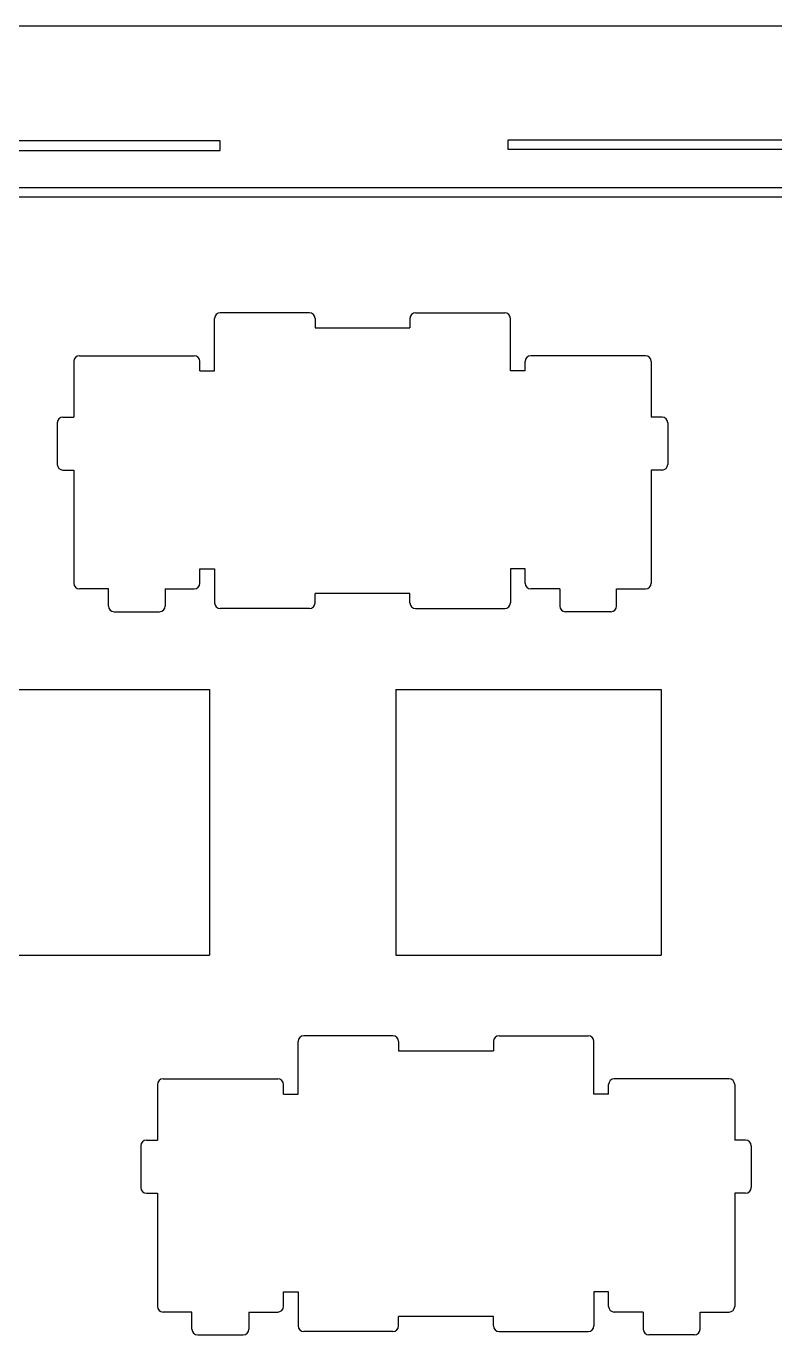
# Model space of a CAD drawing. Extents: x 7 to 394, y -192 to -46.
# Drawn here: x 309 to 348.5, y -122.4 to -53.4 of the extents above; entities that cross this region are included whole.
import ezdxf

# ---------------------------------------------------------------- set-up
doc = ezdxf.new("R2010")
doc.units = 0
doc.layers.add('Pcb_9d55', color=7, linetype='CONTINUOUS')

msp = doc.modelspace()

# ---------------------------------------------------------------- linework, layer by layer
at = {"layer": 'Pcb_9d55'}
for p, q in [((388.637, -53.3832), (266.466, -53.3806)), ((388.637, -53.3832, -1.6), (266.466, -53.3806, -1.6)), ((388.637, -53.3832), (266.466, -53.3806)), ((388.637, -53.3832, -1.6), (266.466, -53.3806, -1.6)), ((319.255, -59.4335), (282.755, -59.4335)), ((319.255, -59.4335, -1.6), (282.755, -59.4335, -1.6)), ((319.255, -59.4335), (282.755, -59.4335)), ((319.255, -59.4335, -1.6), (282.755, -59.4335, -1.6)), ((282.976, -59.9313), (319.255, -59.9338)), ((282.976, -59.9313, -1.6), (319.255, -59.9338, -1.6)), ((282.976, -59.9313), (319.255, -59.9338)), ((282.976, -59.9313, -1.6), (319.255, -59.9338, -1.6)), ((319.255, -59.4335), (319.255, -59.4335, -1.6)), ((319.255, -59.9338), (319.255, -59.4335)), ((319.255, -59.9338, -1.6), (319.255, -59.4335, -1.6)), ((319.255, -59.4335), (319.255, -59.4335, -1.6)), ((319.255, -59.9338), (319.255, -59.4335)), ((319.255, -59.9338, -1.6), (319.255, -59.4335, -1.6)), ((319.255, -59.9338), (319.255, -59.9338, -1.6)), ((319.255, -59.9338), (319.255, -59.9338, -1.6)), ((334.432, -59.3827), (334.432, -59.3827, -1.6)), ((334.432, -59.3827), (370.931, -59.3827)), ((334.432, -59.3827, -1.6), (370.931, -59.3827, -1.6)), ((334.432, -59.3827), (334.432, -59.3827, -1.6)), ((334.432, -59.883), (334.432, -59.3827)), ((334.432, -59.883, -1.6), (334.432, -59.3827, -1.6)), ((334.432, -59.3827), (370.931, -59.3827)), ((334.432, -59.883), (334.432, -59.3827)), ((334.432, -59.3827, -1.6), (370.931, -59.3827, -1.6)), ((334.432, -59.883, -1.6), (334.432, -59.3827, -1.6)), ((334.432, -59.883), (334.432, -59.883, -1.6)), ((370.721, -59.883), (334.432, -59.883)), ((370.721, -59.883, -1.6), (334.432, -59.883, -1.6)), ((334.432, -59.883), (334.432, -59.883, -1.6)), ((370.721, -59.883), (334.432, -59.883)), ((370.721, -59.883, -1.6), (334.432, -59.883, -1.6)), ((289.563, -61.8846), (363.992, -61.8846)), ((289.563, -61.8846, -1.6), (363.992, -61.8846, -1.6)), ((289.563, -61.8846), (363.992, -61.8846)), ((289.563, -61.8846, -1.6), (363.992, -61.8846, -1.6)), ((289.563, -62.3849), (363.992, -62.3849)), ((289.563, -62.3849, -1.6), (363.992, -62.3849, -1.6)), ((289.563, -62.3849), (363.992, -62.3849)), ((289.563, -62.3849, -1.6), (363.992, -62.3849, -1.6)), ((318.953, -68.794), (318.953, -68.794, -1.6)), ((318.953, -68.794), (318.953, -68.794, -1.6)), ((318.953, -70.594), (318.953, -68.794)), ((318.953, -70.594, -1.6), (318.953, -68.794, -1.6)), ((318.953, -70.594), (318.953, -68.794)), ((318.953, -70.594, -1.6), (318.953, -68.794, -1.6)), ((319.253, -68.494), (319.253, -68.494, -1.6)), ((321.053, -68.494), (319.253, -68.494)), ((321.053, -68.494, -1.6), (319.253, -68.494, -1.6)), ((319.253, -68.494), (319.253, -68.494, -1.6)), ((321.053, -68.494), (319.253, -68.494)), ((321.053, -68.494, -1.6), (319.253, -68.494, -1.6)), ((321.053, -68.494), (321.053, -68.494, -1.6)), ((323.953, -68.494), (321.053, -68.494)), ((323.953, -68.494, -1.6), (321.053, -68.494, -1.6)), ((321.053, -68.494), (321.053, -68.494, -1.6)), ((323.953, -68.494), (321.053, -68.494)), ((323.953, -68.494, -1.6), (321.053, -68.494, -1.6)), ((323.953, -68.494), (323.953, -68.494, -1.6)), ((323.953, -68.494), (323.953, -68.494, -1.6)), ((324.253, -68.794), (324.253, -68.794, -1.6)), ((324.253, -68.794), (324.253, -69.294)), ((324.253, -68.794, -1.6), (324.253, -69.294, -1.6)), ((324.253, -68.794), (324.253, -68.794, -1.6)), ((324.253, -68.794), (324.253, -69.294)), ((324.253, -68.794, -1.6), (324.253, -69.294, -1.6)), ((329.253, -68.794), (329.253, -68.794, -1.6)), ((329.253, -68.794), (329.253, -68.794, -1.6)), ((329.253, -68.794), (329.253, -69.294)), ((329.253, -68.794, -1.6), (329.253, -69.294, -1.6)), ((329.253, -68.794), (329.253, -69.294)), ((329.253, -68.794, -1.6), (329.253, -69.294, -1.6)), ((329.553, -68.494), (329.553, -68.494, -1.6)), ((329.553, -68.494), (332.453, -68.494)), ((329.553, -68.494, -1.6), (332.453, -68.494, -1.6)), ((329.553, -68.494), (329.553, -68.494, -1.6)), ((329.553, -68.494), (332.453, -68.494)), ((329.553, -68.494, -1.6), (332.453, -68.494, -1.6)), ((332.453, -68.494), (332.453, -68.494, -1.6)), ((332.453, -68.494), (332.453, -68.494, -1.6)), ((332.453, -68.494), (334.253, -68.494)), ((332.453, -68.494, -1.6), (334.253, -68.494, -1.6)), ((332.453, -68.494), (334.253, -68.494)), ((332.453, -68.494, -1.6), (334.253, -68.494, -1.6)), ((334.253, -68.494), (334.253, -68.494, -1.6)), ((334.253, -68.494), (334.253, -68.494, -1.6)), ((334.553, -68.794), (334.553, -68.794, -1.6)), ((334.553, -68.794), (334.553, -68.794, -1.6)), ((334.553, -70.594), (334.553, -68.794)), ((334.553, -70.594, -1.6), (334.553, -68.794, -1.6)), ((334.553, -70.594), (334.553, -68.794)), ((334.553, -70.594, -1.6), (334.553, -68.794, -1.6)), ((324.253, -69.294), (324.253, -69.294, -1.6)), ((324.253, -69.294), (329.253, -69.294)), ((324.253, -69.294, -1.6), (329.253, -69.294, -1.6)), ((324.253, -69.294), (324.253, -69.294, -1.6)), ((324.253, -69.294), (329.253, -69.294)), ((324.253, -69.294, -1.6), (329.253, -69.294, -1.6)), ((329.253, -69.294), (329.253, -69.294, -1.6)), ((329.253, -69.294), (329.253, -69.294, -1.6)), ((311.528, -71.064), (311.528, -71.064, -1.6)), ((311.528, -71.064), (311.528, -71.064, -1.6)), ((311.528, -71.064), (311.528, -73.994)), ((311.528, -71.064, -1.6), (311.528, -73.994, -1.6)), ((311.528, -71.064), (311.528, -73.994)), ((311.528, -71.064, -1.6), (311.528, -73.994, -1.6)), ((311.828, -70.764), (311.828, -70.764, -1.6)), ((311.828, -70.764), (317.878, -70.764)), ((311.828, -70.764, -1.6), (317.878, -70.764, -1.6)), ((311.828, -70.764), (311.828, -70.764, -1.6)), ((311.828, -70.764), (317.878, -70.764)), ((311.828, -70.764, -1.6), (317.878, -70.764, -1.6)), ((317.878, -70.764), (317.878, -70.764, -1.6)), ((317.878, -70.764), (317.878, -70.764, -1.6)), ((318.178, -71.064), (318.178, -71.064, -1.6)), ((318.178, -71.564), (318.178, -71.064)), ((318.178, -71.564, -1.6), (318.178, -71.064, -1.6)), ((318.178, -71.064), (318.178, -71.064, -1.6)), ((318.178, -71.564), (318.178, -71.064)), ((318.178, -71.564, -1.6), (318.178, -71.064, -1.6)), ((318.953, -70.594), (318.953, -70.594, -1.6)), ((318.953, -70.594), (318.953, -70.594, -1.6)), ((318.953, -71.564), (318.953, -70.594)), ((318.953, -71.564, -1.6), (318.953, -70.594, -1.6)), ((318.953, -71.564), (318.953, -70.594)), ((318.953, -71.564, -1.6), (318.953, -70.594, -1.6)), ((334.553, -70.594), (334.553, -70.594, -1.6)), ((334.553, -70.594), (334.553, -70.594, -1.6)), ((334.553, -71.564), (334.553, -70.594)), ((334.553, -71.564, -1.6), (334.553, -70.594, -1.6)), ((334.553, -71.564), (334.553, -70.594)), ((334.553, -71.564, -1.6), (334.553, -70.594, -1.6)), ((335.328, -71.064), (335.328, -71.064, -1.6)), ((335.328, -71.564), (335.328, -71.064)), ((335.328, -71.564, -1.6), (335.328, -71.064, -1.6)), ((335.328, -71.064), (335.328, -71.064, -1.6)), ((335.328, -71.564), (335.328, -71.064)), ((335.328, -71.564, -1.6), (335.328, -71.064, -1.6)), ((335.628, -70.764), (335.628, -70.764, -1.6)), ((335.628, -70.764), (335.628, -70.764, -1.6)), ((341.678, -70.764), (335.628, -70.764)), ((341.678, -70.764, -1.6), (335.628, -70.764, -1.6)), ((341.678, -70.764), (335.628, -70.764)), ((341.678, -70.764, -1.6), (335.628, -70.764, -1.6)), ((341.678, -70.764), (341.678, -70.764, -1.6)), ((341.678, -70.764), (341.678, -70.764, -1.6)), ((341.978, -71.064), (341.978, -71.064, -1.6)), ((341.978, -71.064), (341.978, -71.064, -1.6)), ((341.978, -71.064), (341.978, -73.994)), ((341.978, -71.064, -1.6), (341.978, -73.994, -1.6)), ((341.978, -71.064), (341.978, -73.994)), ((341.978, -71.064, -1.6), (341.978, -73.994, -1.6)), ((318.178, -71.564), (318.178, -71.564, -1.6)), ((318.178, -71.564), (318.953, -71.564)), ((318.178, -71.564, -1.6), (318.953, -71.564, -1.6)), ((318.178, -71.564), (318.178, -71.564, -1.6)), ((318.178, -71.564), (318.953, -71.564)), ((318.178, -71.564, -1.6), (318.953, -71.564, -1.6)), ((318.953, -71.564), (318.953, -71.564, -1.6)), ((318.953, -71.564), (318.953, -71.564, -1.6)), ((334.553, -71.564), (334.553, -71.564, -1.6)), ((334.553, -71.564), (334.553, -71.564, -1.6)), ((335.328, -71.564), (334.553, -71.564)), ((335.328, -71.564, -1.6), (334.553, -71.564, -1.6)), ((335.328, -71.564), (334.553, -71.564)), ((335.328, -71.564, -1.6), (334.553, -71.564, -1.6)), ((335.328, -71.564), (335.328, -71.564, -1.6)), ((335.328, -71.564), (335.328, -71.564, -1.6)), ((310.653, -74.294), (310.653, -74.294, -1.6)), ((310.653, -74.294), (310.653, -74.294, -1.6)), ((310.653, -74.294), (310.653, -76.494)), ((310.653, -74.294, -1.6), (310.653, -76.494, -1.6)), ((310.653, -74.294), (310.653, -76.494)), ((310.653, -74.294, -1.6), (310.653, -76.494, -1.6)), ((310.953, -73.994), (310.953, -73.994, -1.6)), ((310.953, -73.994), (311.528, -73.994)), ((310.953, -73.994, -1.6), (311.528, -73.994, -1.6)), ((310.953, -73.994), (310.953, -73.994, -1.6)), ((310.953, -73.994), (311.528, -73.994)), ((310.953, -73.994, -1.6), (311.528, -73.994, -1.6)), ((311.528, -73.994), (311.528, -73.994, -1.6)), ((311.528, -73.994), (311.528, -73.994, -1.6)), ((341.978, -73.994), (341.978, -73.994, -1.6)), ((341.978, -73.994), (341.978, -73.994, -1.6)), ((342.553, -73.994), (341.978, -73.994)), ((342.553, -73.994, -1.6), (341.978, -73.994, -1.6)), ((342.553, -73.994), (341.978, -73.994)), ((342.553, -73.994, -1.6), (341.978, -73.994, -1.6)), ((342.553, -73.994), (342.553, -73.994, -1.6)), ((342.553, -73.994), (342.553, -73.994, -1.6)), ((342.853, -74.294), (342.853, -74.294, -1.6)), ((342.853, -74.294), (342.853, -74.294, -1.6)), ((342.853, -74.294), (342.853, -76.494)), ((342.853, -74.294, -1.6), (342.853, -76.494, -1.6)), ((342.853, -74.294), (342.853, -76.494)), ((342.853, -74.294, -1.6), (342.853, -76.494, -1.6)), ((310.653, -76.494), (310.653, -76.494, -1.6)), ((310.653, -76.494), (310.653, -76.494, -1.6)), ((342.853, -76.494), (342.853, -76.494, -1.6)), ((342.853, -76.494), (342.853, -76.494, -1.6)), ((310.953, -76.794), (310.953, -76.794, -1.6)), ((310.953, -76.794), (310.953, -76.794, -1.6)), ((310.953, -76.794), (311.528, -76.794)), ((310.953, -76.794, -1.6), (311.528, -76.794, -1.6)), ((310.953, -76.794), (311.528, -76.794)), ((310.953, -76.794, -1.6), (311.528, -76.794, -1.6)), ((311.528, -76.794), (311.528, -76.794, -1.6)), ((311.528, -76.794), (311.528, -76.794, -1.6)), ((311.528, -76.794), (311.528, -82.764)), ((311.528, -76.794, -1.6), (311.528, -82.764, -1.6)), ((311.528, -76.794), (311.528, -82.764)), ((311.528, -76.794, -1.6), (311.528, -82.764, -1.6)), ((341.978, -76.794), (341.978, -76.794, -1.6)), ((342.553, -76.794), (341.978, -76.794)), ((342.553, -76.794, -1.6), (341.978, -76.794, -1.6)), ((341.978, -76.794), (341.978, -76.794, -1.6)), ((341.978, -76.794), (341.978, -82.764)), ((341.978, -76.794, -1.6), (341.978, -82.764, -1.6)), ((342.553, -76.794), (341.978, -76.794)), ((341.978, -76.794), (341.978, -82.764)), ((342.553, -76.794, -1.6), (341.978, -76.794, -1.6)), ((341.978, -76.794, -1.6), (341.978, -82.764, -1.6)), ((342.553, -76.794), (342.553, -76.794, -1.6)), ((342.553, -76.794), (342.553, -76.794, -1.6)), ((318.178, -81.994), (318.178, -81.994, -1.6)), ((318.178, -82.764), (318.178, -81.994)), ((318.178, -82.764, -1.6), (318.178, -81.994, -1.6)), ((318.178, -81.994), (318.178, -81.994, -1.6)), ((318.178, -81.994), (318.953, -81.994)), ((318.178, -81.994, -1.6), (318.953, -81.994, -1.6)), ((318.178, -82.764), (318.178, -81.994)), ((318.178, -81.994), (318.953, -81.994)), ((318.178, -82.764, -1.6), (318.178, -81.994, -1.6)), ((318.178, -81.994, -1.6), (318.953, -81.994, -1.6)), ((318.953, -81.994), (318.953, -81.994, -1.6)), ((318.953, -81.994), (318.953, -81.994, -1.6)), ((318.953, -81.994), (318.953, -83.794)), ((318.953, -81.994, -1.6), (318.953, -83.794, -1.6)), ((318.953, -81.994), (318.953, -83.794)), ((318.953, -81.994, -1.6), (318.953, -83.794, -1.6)), ((334.553, -81.994), (334.553, -81.994, -1.6)), ((335.328, -81.994), (334.553, -81.994)), ((335.328, -81.994, -1.6), (334.553, -81.994, -1.6)), ((334.553, -81.994), (334.553, -81.994, -1.6)), ((334.553, -81.994), (334.553, -83.794)), ((334.553, -81.994, -1.6), (334.553, -83.794, -1.6)), ((335.328, -81.994), (334.553, -81.994)), ((334.553, -81.994), (334.553, -83.794)), ((335.328, -81.994, -1.6), (334.553, -81.994, -1.6)), ((334.553, -81.994, -1.6), (334.553, -83.794, -1.6)), ((335.328, -81.994), (335.328, -81.994, -1.6)), ((335.328, -82.764), (335.328, -81.994)), ((335.328, -82.764, -1.6), (335.328, -81.994, -1.6)), ((335.328, -81.994), (335.328, -81.994, -1.6)), ((335.328, -82.764), (335.328, -81.994)), ((335.328, -82.764, -1.6), (335.328, -81.994, -1.6)), ((311.528, -82.764), (311.528, -82.764, -1.6)), ((311.528, -82.764), (311.528, -82.764, -1.6)), ((318.178, -82.764), (318.178, -82.764, -1.6)), ((318.178, -82.764), (318.178, -82.764, -1.6)), ((335.328, -82.764), (335.328, -82.764, -1.6)), ((335.328, -82.764), (335.328, -82.764, -1.6)), ((341.978, -82.764), (341.978, -82.764, -1.6)), ((341.978, -82.764), (341.978, -82.764, -1.6)), ((311.828, -83.064), (311.828, -83.064, -1.6)), ((311.828, -83.064), (311.828, -83.064, -1.6)), ((313.353, -83.064), (311.828, -83.064)), ((313.353, -83.064, -1.6), (311.828, -83.064, -1.6)), ((313.353, -83.064), (311.828, -83.064)), ((313.353, -83.064, -1.6), (311.828, -83.064, -1.6)), ((313.353, -83.064), (313.353, -83.064, -1.6)), ((313.353, -83.064), (313.353, -83.064, -1.6)), ((313.353, -83.964), (313.353, -83.064)), ((313.353, -83.964, -1.6), (313.353, -83.064, -1.6)), ((313.353, -83.964), (313.353, -83.064)), ((313.353, -83.964, -1.6), (313.353, -83.064, -1.6)), ((316.353, -83.064), (316.353, -83.064, -1.6)), ((316.353, -83.064), (316.353, -83.964)), ((316.353, -83.064, -1.6), (316.353, -83.964, -1.6)), ((316.353, -83.064), (316.353, -83.064, -1.6)), ((316.353, -83.064), (317.878, -83.064)), ((316.353, -83.064, -1.6), (317.878, -83.064, -1.6)), ((316.353, -83.064), (316.353, -83.964)), ((316.353, -83.064), (317.878, -83.064)), ((316.353, -83.064, -1.6), (316.353, -83.964, -1.6)), ((316.353, -83.064, -1.6), (317.878, -83.064, -1.6)), ((317.878, -83.064), (317.878, -83.064, -1.6)), ((317.878, -83.064), (317.878, -83.064, -1.6)), ((324.253, -83.294), (324.253, -83.294, -1.6)), ((329.253, -83.294), (324.253, -83.294)), ((329.253, -83.294, -1.6), (324.253, -83.294, -1.6)), ((324.253, -83.294), (324.253, -83.294, -1.6)), ((324.253, -83.794), (324.253, -83.294)), ((324.253, -83.794, -1.6), (324.253, -83.294, -1.6)), ((329.253, -83.294), (324.253, -83.294)), ((324.253, -83.794), (324.253, -83.294)), ((329.253, -83.294, -1.6), (324.253, -83.294, -1.6)), ((324.253, -83.794, -1.6), (324.253, -83.294, -1.6)), ((329.253, -83.294), (329.253, -83.294, -1.6)), ((329.253, -83.794), (329.253, -83.294)), ((329.253, -83.794, -1.6), (329.253, -83.294, -1.6)), ((329.253, -83.294), (329.253, -83.294, -1.6)), ((329.253, -83.794), (329.253, -83.294)), ((329.253, -83.794, -1.6), (329.253, -83.294, -1.6)), ((335.628, -83.064), (335.628, -83.064, -1.6)), ((337.153, -83.064), (335.628, -83.064)), ((337.153, -83.064, -1.6), (335.628, -83.064, -1.6)), ((335.628, -83.064), (335.628, -83.064, -1.6)), ((337.153, -83.064), (335.628, -83.064)), ((337.153, -83.064, -1.6), (335.628, -83.064, -1.6)), ((337.153, -83.064), (337.153, -83.064, -1.6)), ((337.153, -83.064), (337.153, -83.964)), ((337.153, -83.064, -1.6), (337.153, -83.964, -1.6)), ((337.153, -83.064), (337.153, -83.064, -1.6)), ((337.153, -83.064), (337.153, -83.964)), ((337.153, -83.064, -1.6), (337.153, -83.964, -1.6)), ((340.153, -83.064), (340.153, -83.064, -1.6)), ((340.153, -83.064), (341.678, -83.064)), ((340.153, -83.064, -1.6), (341.678, -83.064, -1.6)), ((340.153, -83.064), (340.153, -83.064, -1.6)), ((340.153, -83.964), (340.153, -83.064)), ((340.153, -83.964, -1.6), (340.153, -83.064, -1.6)), ((340.153, -83.064), (341.678, -83.064)), ((340.153, -83.964), (340.153, -83.064)), ((340.153, -83.064, -1.6), (341.678, -83.064, -1.6)), ((340.153, -83.964, -1.6), (340.153, -83.064, -1.6)), ((341.678, -83.064), (341.678, -83.064, -1.6)), ((341.678, -83.064), (341.678, -83.064, -1.6)), ((313.353, -83.964), (313.353, -83.964, -1.6)), ((313.353, -83.964), (313.353, -83.964, -1.6)), ((316.353, -83.964), (316.353, -83.964, -1.6)), ((316.353, -83.964), (316.353, -83.964, -1.6)), ((318.953, -83.794), (318.953, -83.794, -1.6)), ((318.953, -83.794), (318.953, -83.794, -1.6)), ((319.253, -84.094), (319.253, -84.094, -1.6)), ((319.253, -84.094), (319.253, -84.094, -1.6)), ((321.053, -84.094), (319.253, -84.094)), ((321.053, -84.094, -1.6), (319.253, -84.094, -1.6)), ((321.053, -84.094), (319.253, -84.094)), ((321.053, -84.094, -1.6), (319.253, -84.094, -1.6)), ((321.053, -84.094), (321.053, -84.094, -1.6)), ((321.053, -84.094), (321.053, -84.094, -1.6)), ((323.953, -84.094), (321.053, -84.094)), ((323.953, -84.094, -1.6), (321.053, -84.094, -1.6)), ((323.953, -84.094), (321.053, -84.094)), ((323.953, -84.094, -1.6), (321.053, -84.094, -1.6)), ((323.953, -84.094), (323.953, -84.094, -1.6)), ((323.953, -84.094), (323.953, -84.094, -1.6)), ((324.253, -83.794), (324.253, -83.794, -1.6)), ((324.253, -83.794), (324.253, -83.794, -1.6)), ((329.253, -83.794), (329.253, -83.794, -1.6)), ((329.253, -83.794), (329.253, -83.794, -1.6)), ((329.553, -84.094), (329.553, -84.094, -1.6)), ((329.553, -84.094), (332.453, -84.094)), ((329.553, -84.094, -1.6), (332.453, -84.094, -1.6)), ((329.553, -84.094), (329.553, -84.094, -1.6)), ((329.553, -84.094), (332.453, -84.094)), ((329.553, -84.094, -1.6), (332.453, -84.094, -1.6)), ((332.453, -84.094), (332.453, -84.094, -1.6)), ((332.453, -84.094), (334.253, -84.094)), ((332.453, -84.094, -1.6), (334.253, -84.094, -1.6)), ((332.453, -84.094), (332.453, -84.094, -1.6)), ((332.453, -84.094), (334.253, -84.094)), ((332.453, -84.094, -1.6), (334.253, -84.094, -1.6)), ((334.253, -84.094), (334.253, -84.094, -1.6)), ((334.253, -84.094), (334.253, -84.094, -1.6)), ((334.553, -83.794), (334.553, -83.794, -1.6)), ((334.553, -83.794), (334.553, -83.794, -1.6)), ((337.153, -83.964), (337.153, -83.964, -1.6)), ((337.153, -83.964), (337.153, -83.964, -1.6)), ((340.153, -83.964), (340.153, -83.964, -1.6)), ((340.153, -83.964), (340.153, -83.964, -1.6)), ((313.653, -84.264), (313.653, -84.264, -1.6)), ((313.653, -84.264), (313.653, -84.264, -1.6)), ((313.653, -84.264), (316.053, -84.264)), ((313.653, -84.264, -1.6), (316.053, -84.264, -1.6)), ((313.653, -84.264), (316.053, -84.264)), ((313.653, -84.264, -1.6), (316.053, -84.264, -1.6)), ((316.053, -84.264), (316.053, -84.264, -1.6)), ((316.053, -84.264), (316.053, -84.264, -1.6)), ((337.453, -84.264), (337.453, -84.264, -1.6)), ((339.853, -84.264), (337.453, -84.264)), ((339.853, -84.264, -1.6), (337.453, -84.264, -1.6)), ((337.453, -84.264), (337.453, -84.264, -1.6)), ((339.853, -84.264), (337.453, -84.264)), ((339.853, -84.264, -1.6), (337.453, -84.264, -1.6)), ((339.853, -84.264), (339.853, -84.264, -1.6)), ((339.853, -84.264), (339.853, -84.264, -1.6)), ((304.676, -88.3691), (318.676, -88.3691)), ((304.676, -88.3691, -1.6), (318.676, -88.3691, -1.6)), ((304.676, -88.3691), (318.676, -88.3691)), ((304.676, -88.3691, -1.6), (318.676, -88.3691, -1.6)), ((318.676, -88.3691), (318.676, -88.3691, -1.6)), ((318.676, -88.3691), (318.676, -88.3691, -1.6)), ((318.676, -88.3691), (318.676, -102.37)), ((318.676, -88.3691, -1.6), (318.676, -102.37, -1.6)), ((318.676, -88.3691), (318.676, -102.37)), ((318.676, -88.3691, -1.6), (318.676, -102.37, -1.6)), ((328.513, -88.3691), (328.513, -88.3691, -1.6)), ((328.513, -88.3691), (342.514, -88.3691)), ((328.513, -88.3691, -1.6), (342.514, -88.3691, -1.6)), ((328.513, -88.3691), (328.513, -88.3691, -1.6)), ((328.513, -88.3691), (328.513, -102.37)), ((328.513, -88.3691, -1.6), (328.513, -102.37, -1.6)), ((328.513, -88.3691), (342.514, -88.3691)), ((328.513, -88.3691), (328.513, -102.37)), ((328.513, -88.3691, -1.6), (342.514, -88.3691, -1.6)), ((328.513, -88.3691, -1.6), (328.513, -102.37, -1.6)), ((342.514, -88.3691), (342.514, -88.3691, -1.6)), ((342.514, -88.3691), (342.514, -88.3691, -1.6)), ((342.514, -88.3691), (342.514, -102.37)), ((342.514, -88.3691, -1.6), (342.514, -102.37, -1.6)), ((342.514, -88.3691), (342.514, -102.37)), ((342.514, -88.3691, -1.6), (342.514, -102.37, -1.6)), ((304.676, -102.37), (318.676, -102.37)), ((304.676, -102.37, -1.6), (318.676, -102.37, -1.6)), ((304.676, -102.37), (318.676, -102.37)), ((304.676, -102.37, -1.6), (318.676, -102.37, -1.6)), ((318.676, -102.37), (318.676, -102.37, -1.6)), ((318.676, -102.37), (318.676, -102.37, -1.6)), ((328.513, -102.37), (328.513, -102.37, -1.6)), ((328.513, -102.37), (328.513, -102.37, -1.6)), ((328.513, -102.37), (342.514, -102.37)), ((328.513, -102.37, -1.6), (342.514, -102.37, -1.6)), ((328.513, -102.37), (342.514, -102.37)), ((328.513, -102.37, -1.6), (342.514, -102.37, -1.6)), ((342.514, -102.37), (342.514, -102.37, -1.6)), ((342.514, -102.37), (342.514, -102.37, -1.6)), ((323.36, -106.932), (323.36, -106.932, -1.6)), ((323.36, -106.932), (323.36, -106.932, -1.6)), ((323.36, -108.732), (323.36, -106.932)), ((323.36, -108.732, -1.6), (323.36, -106.932, -1.6)), ((323.36, -108.732), (323.36, -106.932)), ((323.36, -108.732, -1.6), (323.36, -106.932, -1.6)), ((323.66, -106.632), (323.66, -106.632, -1.6)), ((325.46, -106.632), (323.66, -106.632)), ((325.46, -106.632, -1.6), (323.66, -106.632, -1.6)), ((323.66, -106.632), (323.66, -106.632, -1.6)), ((325.46, -106.632), (323.66, -106.632)), ((325.46, -106.632, -1.6), (323.66, -106.632, -1.6)), ((325.46, -106.632), (325.46, -106.632, -1.6)), ((328.36, -106.632), (325.46, -106.632)), ((328.36, -106.632, -1.6), (325.46, -106.632, -1.6)), ((325.46, -106.632), (325.46, -106.632, -1.6)), ((328.36, -106.632), (325.46, -106.632)), ((328.36, -106.632, -1.6), (325.46, -106.632, -1.6)), ((328.36, -106.632), (328.36, -106.632, -1.6)), ((328.36, -106.632), (328.36, -106.632, -1.6)), ((328.66, -106.932), (328.66, -106.932, -1.6)), ((328.66, -106.932), (328.66, -107.432)), ((328.66, -106.932, -1.6), (328.66, -107.432, -1.6)), ((328.66, -106.932), (328.66, -106.932, -1.6)), ((328.66, -106.932), (328.66, -107.432)), ((328.66, -106.932, -1.6), (328.66, -107.432, -1.6)), ((333.66, -106.932), (333.66, -106.932, -1.6)), ((333.66, -106.932), (333.66, -106.932, -1.6)), ((333.66, -106.932), (333.66, -107.432)), ((333.66, -106.932, -1.6), (333.66, -107.432, -1.6)), ((333.66, -106.932), (333.66, -107.432)), ((333.66, -106.932, -1.6), (333.66, -107.432, -1.6)), ((333.96, -106.632), (333.96, -106.632, -1.6)), ((333.96, -106.632), (336.86, -106.632)), ((333.96, -106.632, -1.6), (336.86, -106.632, -1.6)), ((333.96, -106.632), (333.96, -106.632, -1.6)), ((333.96, -106.632), (336.86, -106.632)), ((333.96, -106.632, -1.6), (336.86, -106.632, -1.6)), ((336.86, -106.632), (336.86, -106.632, -1.6)), ((336.86, -106.632), (336.86, -106.632, -1.6)), ((336.86, -106.632), (338.66, -106.632)), ((336.86, -106.632, -1.6), (338.66, -106.632, -1.6)), ((336.86, -106.632), (338.66, -106.632)), ((336.86, -106.632, -1.6), (338.66, -106.632, -1.6)), ((338.66, -106.632), (338.66, -106.632, -1.6)), ((338.66, -106.632), (338.66, -106.632, -1.6)), ((338.96, -106.932), (338.96, -106.932, -1.6)), ((338.96, -106.932), (338.96, -106.932, -1.6)), ((338.96, -108.732), (338.96, -106.932)), ((338.96, -108.732, -1.6), (338.96, -106.932, -1.6)), ((338.96, -108.732), (338.96, -106.932)), ((338.96, -108.732, -1.6), (338.96, -106.932, -1.6)), ((328.66, -107.432), (328.66, -107.432, -1.6)), ((328.66, -107.432), (333.66, -107.432)), ((328.66, -107.432, -1.6), (333.66, -107.432, -1.6)), ((328.66, -107.432), (328.66, -107.432, -1.6)), ((328.66, -107.432), (333.66, -107.432)), ((328.66, -107.432, -1.6), (333.66, -107.432, -1.6)), ((333.66, -107.432), (333.66, -107.432, -1.6)), ((333.66, -107.432), (333.66, -107.432, -1.6)), ((316.235, -108.902), (316.235, -108.902, -1.6)), ((316.235, -108.902), (322.285, -108.902)), ((316.235, -108.902, -1.6), (322.285, -108.902, -1.6)), ((316.235, -108.902), (316.235, -108.902, -1.6)), ((316.235, -108.902), (322.285, -108.902)), ((316.235, -108.902, -1.6), (322.285, -108.902, -1.6)), ((322.285, -108.902), (322.285, -108.902, -1.6)), ((322.285, -108.902), (322.285, -108.902, -1.6)), ((323.36, -108.732), (323.36, -108.732, -1.6)), ((323.36, -108.732), (323.36, -108.732, -1.6)), ((323.36, -109.702), (323.36, -108.732)), ((323.36, -109.702, -1.6), (323.36, -108.732, -1.6)), ((323.36, -109.702), (323.36, -108.732)), ((323.36, -109.702, -1.6), (323.36, -108.732, -1.6)), ((338.96, -108.732), (338.96, -108.732, -1.6)), ((338.96, -108.732), (338.96, -108.732, -1.6)), ((338.96, -109.702), (338.96, -108.732)), ((338.96, -109.702, -1.6), (338.96, -108.732, -1.6)), ((338.96, -109.702), (338.96, -108.732)), ((338.96, -109.702, -1.6), (338.96, -108.732, -1.6)), ((340.035, -108.902), (340.035, -108.902, -1.6)), ((340.035, -108.902), (340.035, -108.902, -1.6)), ((346.085, -108.902), (340.035, -108.902)), ((346.085, -108.902, -1.6), (340.035, -108.902, -1.6)), ((346.085, -108.902), (340.035, -108.902)), ((346.085, -108.902, -1.6), (340.035, -108.902, -1.6)), ((346.085, -108.902), (346.085, -108.902, -1.6)), ((346.085, -108.902), (346.085, -108.902, -1.6)), ((315.935, -109.202), (315.935, -109.202, -1.6)), ((315.935, -109.202), (315.935, -109.202, -1.6)), ((315.935, -109.202), (315.935, -112.132)), ((315.935, -109.202, -1.6), (315.935, -112.132, -1.6)), ((315.935, -109.202), (315.935, -112.132)), ((315.935, -109.202, -1.6), (315.935, -112.132, -1.6)), ((322.585, -109.202), (322.585, -109.202, -1.6)), ((322.585, -109.702), (322.585, -109.202)), ((322.585, -109.702, -1.6), (322.585, -109.202, -1.6)), ((322.585, -109.202), (322.585, -109.202, -1.6)), ((322.585, -109.702), (322.585, -109.202)), ((322.585, -109.702, -1.6), (322.585, -109.202, -1.6)), ((322.585, -109.702), (322.585, -109.702, -1.6)), ((322.585, -109.702), (323.36, -109.702)), ((322.585, -109.702, -1.6), (323.36, -109.702, -1.6)), ((322.585, -109.702), (322.585, -109.702, -1.6)), ((322.585, -109.702), (323.36, -109.702)), ((322.585, -109.702, -1.6), (323.36, -109.702, -1.6)), ((323.36, -109.702), (323.36, -109.702, -1.6)), ((323.36, -109.702), (323.36, -109.702, -1.6)), ((338.96, -109.702), (338.96, -109.702, -1.6)), ((338.96, -109.702), (338.96, -109.702, -1.6)), ((339.735, -109.702), (338.96, -109.702)), ((339.735, -109.702, -1.6), (338.96, -109.702, -1.6)), ((339.735, -109.702), (338.96, -109.702)), ((339.735, -109.702, -1.6), (338.96, -109.702, -1.6)), ((339.735, -109.202), (339.735, -109.202, -1.6)), ((339.735, -109.702), (339.735, -109.202)), ((339.735, -109.702, -1.6), (339.735, -109.202, -1.6)), ((339.735, -109.202), (339.735, -109.202, -1.6)), ((339.735, -109.702), (339.735, -109.202)), ((339.735, -109.702, -1.6), (339.735, -109.202, -1.6)), ((339.735, -109.702), (339.735, -109.702, -1.6)), ((339.735, -109.702), (339.735, -109.702, -1.6)), ((346.385, -109.202), (346.385, -109.202, -1.6)), ((346.385, -109.202), (346.385, -109.202, -1.6)), ((346.385, -109.202), (346.385, -112.132)), ((346.385, -109.202, -1.6), (346.385, -112.132, -1.6)), ((346.385, -109.202), (346.385, -112.132)), ((346.385, -109.202, -1.6), (346.385, -112.132, -1.6)), ((315.06, -112.432), (315.06, -112.432, -1.6)), ((315.06, -112.432), (315.06, -112.432, -1.6)), ((315.06, -112.432), (315.06, -114.632)), ((315.06, -112.432, -1.6), (315.06, -114.632, -1.6)), ((315.06, -112.432), (315.06, -114.632)), ((315.06, -112.432, -1.6), (315.06, -114.632, -1.6)), ((315.36, -112.132), (315.36, -112.132, -1.6)), ((315.36, -112.132), (315.935, -112.132)), ((315.36, -112.132, -1.6), (315.935, -112.132, -1.6)), ((315.36, -112.132), (315.36, -112.132, -1.6)), ((315.36, -112.132), (315.935, -112.132)), ((315.36, -112.132, -1.6), (315.935, -112.132, -1.6)), ((315.935, -112.132), (315.935, -112.132, -1.6)), ((315.935, -112.132), (315.935, -112.132, -1.6)), ((346.385, -112.132), (346.385, -112.132, -1.6)), ((346.385, -112.132), (346.385, -112.132, -1.6)), ((346.96, -112.132), (346.385, -112.132)), ((346.96, -112.132, -1.6), (346.385, -112.132, -1.6)), ((346.96, -112.132), (346.385, -112.132)), ((346.96, -112.132, -1.6), (346.385, -112.132, -1.6)), ((346.96, -112.132), (346.96, -112.132, -1.6)), ((346.96, -112.132), (346.96, -112.132, -1.6)), ((347.26, -112.432), (347.26, -112.432, -1.6)), ((347.26, -112.432), (347.26, -112.432, -1.6)), ((347.26, -112.432), (347.26, -114.632)), ((347.26, -112.432, -1.6), (347.26, -114.632, -1.6)), ((347.26, -112.432), (347.26, -114.632)), ((347.26, -112.432, -1.6), (347.26, -114.632, -1.6)), ((315.06, -114.632), (315.06, -114.632, -1.6)), ((315.06, -114.632), (315.06, -114.632, -1.6)), ((315.36, -114.932), (315.36, -114.932, -1.6)), ((315.36, -114.932), (315.36, -114.932, -1.6)), ((315.36, -114.932), (315.935, -114.932)), ((315.36, -114.932, -1.6), (315.935, -114.932, -1.6)), ((315.36, -114.932), (315.935, -114.932)), ((315.36, -114.932, -1.6), (315.935, -114.932, -1.6)), ((315.935, -114.932), (315.935, -114.932, -1.6)), ((315.935, -114.932), (315.935, -114.932, -1.6)), ((315.935, -114.932), (315.935, -120.902)), ((315.935, -114.932, -1.6), (315.935, -120.902, -1.6)), ((315.935, -114.932), (315.935, -120.902)), ((315.935, -114.932, -1.6), (315.935, -120.902, -1.6)), ((346.385, -114.932), (346.385, -114.932, -1.6)), ((346.96, -114.932), (346.385, -114.932)), ((346.96, -114.932, -1.6), (346.385, -114.932, -1.6)), ((346.385, -114.932), (346.385, -114.932, -1.6)), ((346.385, -114.932), (346.385, -120.902)), ((346.385, -114.932, -1.6), (346.385, -120.902, -1.6)), ((346.96, -114.932), (346.385, -114.932)), ((346.385, -114.932), (346.385, -120.902)), ((346.96, -114.932, -1.6), (346.385, -114.932, -1.6)), ((346.385, -114.932, -1.6), (346.385, -120.902, -1.6)), ((346.96, -114.932), (346.96, -114.932, -1.6)), ((346.96, -114.932), (346.96, -114.932, -1.6)), ((347.26, -114.632), (347.26, -114.632, -1.6)), ((347.26, -114.632), (347.26, -114.632, -1.6)), ((322.585, -120.132), (322.585, -120.132, -1.6)), ((322.585, -120.902), (322.585, -120.132)), ((322.585, -120.902, -1.6), (322.585, -120.132, -1.6)), ((322.585, -120.132), (322.585, -120.132, -1.6)), ((322.585, -120.132), (323.36, -120.132)), ((322.585, -120.132, -1.6), (323.36, -120.132, -1.6)), ((322.585, -120.902), (322.585, -120.132)), ((322.585, -120.132), (323.36, -120.132)), ((322.585, -120.902, -1.6), (322.585, -120.132, -1.6)), ((322.585, -120.132, -1.6), (323.36, -120.132, -1.6)), ((323.36, -120.132), (323.36, -120.132, -1.6)), ((323.36, -120.132), (323.36, -120.132, -1.6)), ((323.36, -120.132), (323.36, -121.932)), ((323.36, -120.132, -1.6), (323.36, -121.932, -1.6)), ((323.36, -120.132), (323.36, -121.932)), ((323.36, -120.132, -1.6), (323.36, -121.932, -1.6)), ((338.96, -120.132), (338.96, -120.132, -1.6)), ((339.735, -120.132), (338.96, -120.132)), ((339.735, -120.132, -1.6), (338.96, -120.132, -1.6)), ((338.96, -120.132), (338.96, -120.132, -1.6)), ((338.96, -120.132), (338.96, -121.932)), ((338.96, -120.132, -1.6), (338.96, -121.932, -1.6)), ((339.735, -120.132), (338.96, -120.132)), ((338.96, -120.132), (338.96, -121.932)), ((339.735, -120.132, -1.6), (338.96, -120.132, -1.6)), ((338.96, -120.132, -1.6), (338.96, -121.932, -1.6)), ((339.735, -120.132), (339.735, -120.132, -1.6)), ((339.735, -120.902), (339.735, -120.132)), ((339.735, -120.902, -1.6), (339.735, -120.132, -1.6)), ((339.735, -120.132), (339.735, -120.132, -1.6)), ((339.735, -120.902), (339.735, -120.132)), ((339.735, -120.902, -1.6), (339.735, -120.132, -1.6)), ((315.935, -120.902), (315.935, -120.902, -1.6)), ((315.935, -120.902), (315.935, -120.902, -1.6)), ((316.235, -121.202), (316.235, -121.202, -1.6)), ((316.235, -121.202), (316.235, -121.202, -1.6)), ((317.76, -121.202), (316.235, -121.202)), ((317.76, -121.202, -1.6), (316.235, -121.202, -1.6)), ((317.76, -121.202), (316.235, -121.202)), ((317.76, -121.202, -1.6), (316.235, -121.202, -1.6)), ((317.76, -121.202), (317.76, -121.202, -1.6)), ((317.76, -121.202), (317.76, -121.202, -1.6)), ((317.76, -122.102), (317.76, -121.202)), ((317.76, -122.102, -1.6), (317.76, -121.202, -1.6)), ((317.76, -122.102), (317.76, -121.202)), ((317.76, -122.102, -1.6), (317.76, -121.202, -1.6)), ((320.76, -121.202), (320.76, -121.202, -1.6)), ((320.76, -121.202), (320.76, -122.102)), ((320.76, -121.202, -1.6), (320.76, -122.102, -1.6)), ((320.76, -121.202), (320.76, -121.202, -1.6)), ((320.76, -121.202), (322.285, -121.202)), ((320.76, -121.202, -1.6), (322.285, -121.202, -1.6)), ((320.76, -121.202), (320.76, -122.102)), ((320.76, -121.202), (322.285, -121.202)), ((320.76, -121.202, -1.6), (320.76, -122.102, -1.6)), ((320.76, -121.202, -1.6), (322.285, -121.202, -1.6)), ((322.285, -121.202), (322.285, -121.202, -1.6)), ((322.285, -121.202), (322.285, -121.202, -1.6)), ((322.585, -120.902), (322.585, -120.902, -1.6)), ((322.585, -120.902), (322.585, -120.902, -1.6)), ((328.66, -121.432), (328.66, -121.432, -1.6)), ((333.66, -121.432), (328.66, -121.432)), ((333.66, -121.432, -1.6), (328.66, -121.432, -1.6)), ((328.66, -121.432), (328.66, -121.432, -1.6)), ((328.66, -121.932), (328.66, -121.432)), ((328.66, -121.932, -1.6), (328.66, -121.432, -1.6)), ((333.66, -121.432), (328.66, -121.432)), ((328.66, -121.932), (328.66, -121.432)), ((333.66, -121.432, -1.6), (328.66, -121.432, -1.6)), ((328.66, -121.932, -1.6), (328.66, -121.432, -1.6)), ((333.66, -121.432), (333.66, -121.432, -1.6)), ((333.66, -121.932), (333.66, -121.432)), ((333.66, -121.932, -1.6), (333.66, -121.432, -1.6)), ((333.66, -121.432), (333.66, -121.432, -1.6)), ((333.66, -121.932), (333.66, -121.432)), ((333.66, -121.932, -1.6), (333.66, -121.432, -1.6)), ((339.735, -120.902), (339.735, -120.902, -1.6)), ((339.735, -120.902), (339.735, -120.902, -1.6)), ((340.035, -121.202), (340.035, -121.202, -1.6)), ((341.56, -121.202), (340.035, -121.202)), ((341.56, -121.202, -1.6), (340.035, -121.202, -1.6)), ((340.035, -121.202), (340.035, -121.202, -1.6)), ((341.56, -121.202), (340.035, -121.202)), ((341.56, -121.202, -1.6), (340.035, -121.202, -1.6)), ((341.56, -121.202), (341.56, -121.202, -1.6)), ((341.56, -121.202), (341.56, -122.102)), ((341.56, -121.202, -1.6), (341.56, -122.102, -1.6)), ((341.56, -121.202), (341.56, -121.202, -1.6)), ((341.56, -121.202), (341.56, -122.102)), ((341.56, -121.202, -1.6), (341.56, -122.102, -1.6)), ((344.56, -121.202), (344.56, -121.202, -1.6)), ((344.56, -121.202), (346.085, -121.202)), ((344.56, -121.202, -1.6), (346.085, -121.202, -1.6)), ((344.56, -121.202), (344.56, -121.202, -1.6)), ((344.56, -122.102), (344.56, -121.202)), ((344.56, -122.102, -1.6), (344.56, -121.202, -1.6)), ((344.56, -121.202), (346.085, -121.202)), ((344.56, -122.102), (344.56, -121.202)), ((344.56, -121.202, -1.6), (346.085, -121.202, -1.6)), ((344.56, -122.102, -1.6), (344.56, -121.202, -1.6)), ((346.085, -121.202), (346.085, -121.202, -1.6)), ((346.085, -121.202), (346.085, -121.202, -1.6)), ((346.385, -120.902), (346.385, -120.902, -1.6)), ((346.385, -120.902), (346.385, -120.902, -1.6)), ((317.76, -122.102), (317.76, -122.102, -1.6)), ((317.76, -122.102), (317.76, -122.102, -1.6)), ((320.76, -122.102), (320.76, -122.102, -1.6)), ((320.76, -122.102), (320.76, -122.102, -1.6)), ((323.36, -121.932), (323.36, -121.932, -1.6)), ((323.36, -121.932), (323.36, -121.932, -1.6)), ((328.66, -121.932), (328.66, -121.932, -1.6)), ((328.66, -121.932), (328.66, -121.932, -1.6)), ((333.66, -121.932), (333.66, -121.932, -1.6)), ((333.66, -121.932), (333.66, -121.932, -1.6)), ((338.96, -121.932), (338.96, -121.932, -1.6)), ((338.96, -121.932), (338.96, -121.932, -1.6)), ((341.56, -122.102), (341.56, -122.102, -1.6)), ((341.56, -122.102), (341.56, -122.102, -1.6)), ((344.56, -122.102), (344.56, -122.102, -1.6)), ((344.56, -122.102), (344.56, -122.102, -1.6)), ((318.06, -122.402), (318.06, -122.402, -1.6)), ((318.06, -122.402), (318.06, -122.402, -1.6)), ((318.06, -122.402), (320.46, -122.402)), ((318.06, -122.402, -1.6), (320.46, -122.402, -1.6)), ((318.06, -122.402), (320.46, -122.402)), ((318.06, -122.402, -1.6), (320.46, -122.402, -1.6)), ((320.46, -122.402), (320.46, -122.402, -1.6)), ((320.46, -122.402), (320.46, -122.402, -1.6)), ((323.66, -122.232), (323.66, -122.232, -1.6)), ((323.66, -122.232), (323.66, -122.232, -1.6)), ((325.46, -122.232), (323.66, -122.232)), ((325.46, -122.232, -1.6), (323.66, -122.232, -1.6)), ((325.46, -122.232), (323.66, -122.232)), ((325.46, -122.232, -1.6), (323.66, -122.232, -1.6)), ((325.46, -122.232), (325.46, -122.232, -1.6)), ((325.46, -122.232), (325.46, -122.232, -1.6)), ((328.36, -122.232), (325.46, -122.232)), ((328.36, -122.232, -1.6), (325.46, -122.232, -1.6)), ((328.36, -122.232), (325.46, -122.232)), ((328.36, -122.232, -1.6), (325.46, -122.232, -1.6)), ((328.36, -122.232), (328.36, -122.232, -1.6)), ((328.36, -122.232), (328.36, -122.232, -1.6)), ((333.96, -122.232), (333.96, -122.232, -1.6)), ((333.96, -122.232), (336.86, -122.232)), ((333.96, -122.232, -1.6), (336.86, -122.232, -1.6)), ((333.96, -122.232), (333.96, -122.232, -1.6)), ((333.96, -122.232), (336.86, -122.232)), ((333.96, -122.232, -1.6), (336.86, -122.232, -1.6)), ((336.86, -122.232), (336.86, -122.232, -1.6)), ((336.86, -122.232), (338.66, -122.232)), ((336.86, -122.232, -1.6), (338.66, -122.232, -1.6)), ((336.86, -122.232), (336.86, -122.232, -1.6)), ((336.86, -122.232), (338.66, -122.232)), ((336.86, -122.232, -1.6), (338.66, -122.232, -1.6)), ((338.66, -122.232), (338.66, -122.232, -1.6)), ((338.66, -122.232), (338.66, -122.232, -1.6)), ((341.86, -122.402), (341.86, -122.402, -1.6)), ((344.26, -122.402), (341.86, -122.402)), ((344.26, -122.402, -1.6), (341.86, -122.402, -1.6)), ((341.86, -122.402), (341.86, -122.402, -1.6)), ((344.26, -122.402), (341.86, -122.402)), ((344.26, -122.402, -1.6), (341.86, -122.402, -1.6)), ((344.26, -122.402), (344.26, -122.402, -1.6)), ((344.26, -122.402), (344.26, -122.402, -1.6))]:
    msp.add_line(p, q, dxfattribs=at)
for centre, start, end in [((319.253, -68.794), 90, 180), ((319.253, -68.794, -1.6), 90, 180), ((319.253, -68.794), 90, 180), ((319.253, -68.794, -1.6), 90, 180), ((323.953, -68.794), 0, 90), ((323.953, -68.794, -1.6), 0, 90), ((323.953, -68.794), 0, 90), ((323.953, -68.794, -1.6), 0, 90), ((329.553, -68.794), 90, 180), ((329.553, -68.794, -1.6), 90, 180), ((329.553, -68.794), 90, 180), ((329.553, -68.794, -1.6), 90, 180), ((334.253, -68.794), 0, 90), ((334.253, -68.794, -1.6), 0, 90), ((334.253, -68.794), 0, 90), ((334.253, -68.794, -1.6), 0, 90), ((311.828, -71.064), 90, 180), ((311.828, -71.064, -1.6), 90, 180), ((311.828, -71.064), 90, 180), ((311.828, -71.064, -1.6), 90, 180), ((317.878, -71.064), 0, 90), ((317.878, -71.064, -1.6), 0, 90), ((317.878, -71.064), 0, 90), ((317.878, -71.064, -1.6), 0, 90), ((335.628, -71.064), 90, 180), ((335.628, -71.064, -1.6), 90, 180), ((335.628, -71.064), 90, 180), ((335.628, -71.064, -1.6), 90, 180), ((341.678, -71.064), 0, 90), ((341.678, -71.064, -1.6), 0, 90), ((341.678, -71.064), 0, 90), ((341.678, -71.064, -1.6), 0, 90), ((310.953, -74.294), 90, 180), ((310.953, -74.294, -1.6), 90, 180), ((310.953, -74.294), 90, 180), ((310.953, -74.294, -1.6), 90, 180), ((342.553, -74.294), 0, 90), ((342.553, -74.294, -1.6), 0, 90), ((342.553, -74.294), 0, 90), ((342.553, -74.294, -1.6), 0, 90), ((310.953, -76.494), 180, -90), ((310.953, -76.494, -1.6), 180, -90), ((310.953, -76.494), 180, -90), ((310.953, -76.494, -1.6), 180, -90), ((342.553, -76.494), -90, 0), ((342.553, -76.494, -1.6), -90, 0), ((342.553, -76.494), -90, 0), ((342.553, -76.494, -1.6), -90, 0), ((311.828, -82.764), 180, -90), ((311.828, -82.764, -1.6), 180, -90), ((311.828, -82.764), 180, -90), ((311.828, -82.764, -1.6), 180, -90), ((317.878, -82.764), -90, 0), ((317.878, -82.764, -1.6), -90, 0), ((317.878, -82.764), -90, 0), ((317.878, -82.764, -1.6), -90, 0), ((335.628, -82.764), 180, -90), ((335.628, -82.764, -1.6), 180, -90), ((335.628, -82.764), 180, -90), ((335.628, -82.764, -1.6), 180, -90), ((341.678, -82.764), -90, 0), ((341.678, -82.764, -1.6), -90, 0), ((341.678, -82.764), -90, 0), ((341.678, -82.764, -1.6), -90, 0), ((313.653, -83.964), 180, -90), ((313.653, -83.964, -1.6), 180, -90), ((313.653, -83.964), 180, -90), ((313.653, -83.964, -1.6), 180, -90), ((316.053, -83.964), -90, 0), ((316.053, -83.964, -1.6), -90, 0), ((316.053, -83.964), -90, 0), ((316.053, -83.964, -1.6), -90, 0), ((319.253, -83.794), 180, -90), ((319.253, -83.794, -1.6), 180, -90), ((319.253, -83.794), 180, -90), ((319.253, -83.794, -1.6), 180, -90), ((323.953, -83.794), -90, 0), ((323.953, -83.794, -1.6), -90, 0), ((323.953, -83.794), -90, 0), ((323.953, -83.794, -1.6), -90, 0), ((329.553, -83.794), 180, -90), ((329.553, -83.794, -1.6), 180, -90), ((329.553, -83.794), 180, -90), ((329.553, -83.794, -1.6), 180, -90), ((334.253, -83.794), -90, 0), ((334.253, -83.794, -1.6), -90, 0), ((334.253, -83.794), -90, 0), ((334.253, -83.794, -1.6), -90, 0), ((337.453, -83.964), 180, -90), ((337.453, -83.964, -1.6), 180, -90), ((337.453, -83.964), 180, -90), ((337.453, -83.964, -1.6), 180, -90), ((339.853, -83.964), -90, 0), ((339.853, -83.964, -1.6), -90, 0), ((339.853, -83.964), -90, 0), ((339.853, -83.964, -1.6), -90, 0), ((323.66, -106.932), 90, 180), ((323.66, -106.932, -1.6), 90, 180), ((323.66, -106.932), 90, 180), ((323.66, -106.932, -1.6), 90, 180), ((328.36, -106.932), 0, 90), ((328.36, -106.932, -1.6), 0, 90), ((328.36, -106.932), 0, 90), ((328.36, -106.932, -1.6), 0, 90), ((333.96, -106.932), 90, 180), ((333.96, -106.932, -1.6), 90, 180), ((333.96, -106.932), 90, 180), ((333.96, -106.932, -1.6), 90, 180), ((338.66, -106.932), 0, 90), ((338.66, -106.932, -1.6), 0, 90), ((338.66, -106.932), 0, 90), ((338.66, -106.932, -1.6), 0, 90), ((316.235, -109.202), 90, 180), ((316.235, -109.202, -1.6), 90, 180), ((316.235, -109.202), 90, 180), ((316.235, -109.202, -1.6), 90, 180), ((322.285, -109.202), 0, 90), ((322.285, -109.202, -1.6), 0, 90), ((322.285, -109.202), 0, 90), ((322.285, -109.202, -1.6), 0, 90), ((340.035, -109.202), 90, 180), ((340.035, -109.202, -1.6), 90, 180), ((340.035, -109.202), 90, 180), ((340.035, -109.202, -1.6), 90, 180), ((346.085, -109.202), 0, 90), ((346.085, -109.202, -1.6), 0, 90), ((346.085, -109.202), 0, 90), ((346.085, -109.202, -1.6), 0, 90), ((315.36, -112.432), 90, 180), ((315.36, -112.432, -1.6), 90, 180), ((315.36, -112.432), 90, 180), ((315.36, -112.432, -1.6), 90, 180), ((346.96, -112.432), 0, 90), ((346.96, -112.432, -1.6), 0, 90), ((346.96, -112.432), 0, 90), ((346.96, -112.432, -1.6), 0, 90), ((315.36, -114.632), 180, -90), ((315.36, -114.632, -1.6), 180, -90), ((315.36, -114.632), 180, -90), ((315.36, -114.632, -1.6), 180, -90), ((346.96, -114.632), -90, 0), ((346.96, -114.632, -1.6), -90, 0), ((346.96, -114.632), -90, 0), ((346.96, -114.632, -1.6), -90, 0), ((316.235, -120.902), 180, -90), ((316.235, -120.902, -1.6), 180, -90), ((316.235, -120.902), 180, -90), ((316.235, -120.902, -1.6), 180, -90), ((322.285, -120.902), -90, 0), ((322.285, -120.902, -1.6), -90, 0), ((322.285, -120.902), -90, 0), ((322.285, -120.902, -1.6), -90, 0), ((340.035, -120.902), 180, -90), ((340.035, -120.902, -1.6), 180, -90), ((340.035, -120.902), 180, -90), ((340.035, -120.902, -1.6), 180, -90), ((346.085, -120.902), -90, 0), ((346.085, -120.902, -1.6), -90, 0), ((346.085, -120.902), -90, 0), ((346.085, -120.902, -1.6), -90, 0), ((318.06, -122.102), 180, -90), ((318.06, -122.102, -1.6), 180, -90), ((318.06, -122.102), 180, -90), ((318.06, -122.102, -1.6), 180, -90), ((320.46, -122.102), -90, 0), ((320.46, -122.102, -1.6), -90, 0), ((320.46, -122.102), -90, 0), ((320.46, -122.102, -1.6), -90, 0), ((323.66, -121.932), 180, -90), ((323.66, -121.932, -1.6), 180, -90), ((323.66, -121.932), 180, -90), ((323.66, -121.932, -1.6), 180, -90), ((328.36, -121.932), -90, 0), ((328.36, -121.932, -1.6), -90, 0), ((328.36, -121.932), -90, 0), ((328.36, -121.932, -1.6), -90, 0), ((333.96, -121.932), 180, -90), ((333.96, -121.932, -1.6), 180, -90), ((333.96, -121.932), 180, -90), ((333.96, -121.932, -1.6), 180, -90), ((338.66, -121.932), -90, 0), ((338.66, -121.932, -1.6), -90, 0), ((338.66, -121.932), -90, 0), ((338.66, -121.932, -1.6), -90, 0), ((341.86, -122.102), 180, -90), ((341.86, -122.102, -1.6), 180, -90), ((341.86, -122.102), 180, -90), ((341.86, -122.102, -1.6), 180, -90), ((344.26, -122.102), -90, 0), ((344.26, -122.102, -1.6), -90, 0), ((344.26, -122.102), -90, 0), ((344.26, -122.102, -1.6), -90, 0)]:
    msp.add_arc(centre, 0.3, start, end, dxfattribs=at)

doc.saveas('drawing.dxf')
